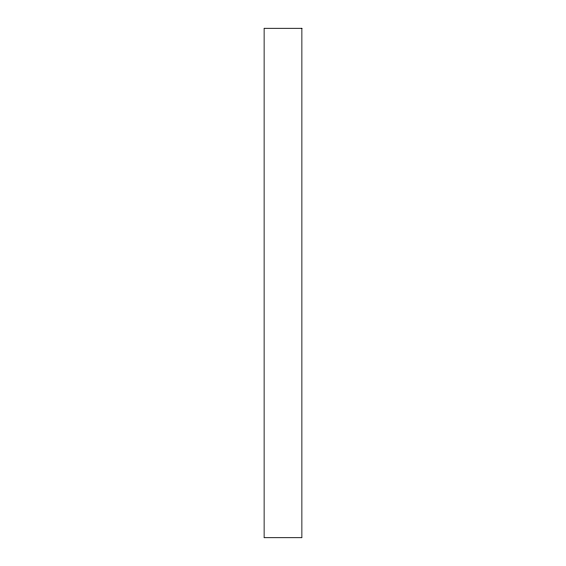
<?xml version="1.0" encoding="UTF-8"?>
<svg xmlns="http://www.w3.org/2000/svg" width="566" height="566" viewBox="0 0 566 566"><rect width="100%" height="100%" fill="white"/><g stroke="black" fill="none" stroke-linecap="round" stroke-linejoin="round"><path stroke-width="0.85" d="M301.869 28.3L264.131 28.3L264.131 537.7L301.869 537.7L301.869 28.3"/></g></svg>
